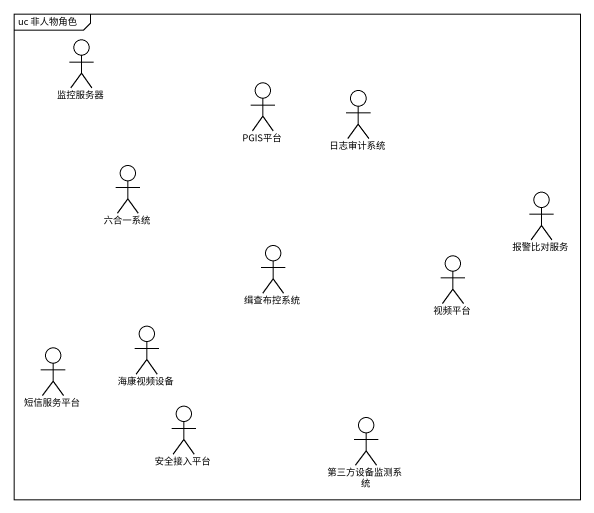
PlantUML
@startuml
mainframe uc 非人物角色
actor 监控服务器
actor PGIS平台
actor 日志审计系统
actor 六合一系统
actor 报警比对服务
actor 缉查布控系统
actor 视频平台
actor 短信服务平台
actor 海康视频设备
actor 安全接入平台
actor 第三方设备监测系统
@enduml
